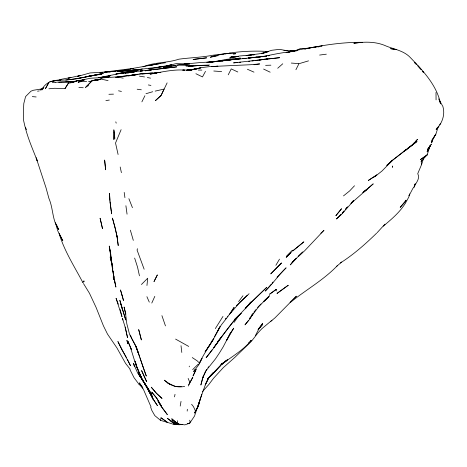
<?xml version="1.0" encoding="UTF-8"?>
<svg xmlns="http://www.w3.org/2000/svg" width="467" height="467" viewBox="0 0 467 467"><rect width="100%" height="100%" fill="white"/><g stroke="black" fill="none" stroke-linecap="round" stroke-linejoin="round"><path stroke-width="0.7" d="M113.849 129.633L113.913 139.61L114.1 131.898M409.647 194.038L409.004 195.784L412.951 188.265L413.99 187.232C415.77 182.79 420.463 178.838 417.749 173.625L421.584 164.559L421.164 161.366L421.923 160.134M187.179 411.094L187.349 409.273M146.953 285.495L147.7 278.215L141.437 284.508M177.413 420.726L177.413 423.639L171.733 418.765L177.945 423.954L178.575 424.071L178.925 424.772L182.358 424.398M188.329 385.987L189.544 383.535L189.701 382.105L188.143 378.398M432.302 139.656L431.636 142.99L432.366 139.732M180.209 406.062L181.033 401.392M167.519 422.407L160.52 420.347L161.027 417.813L167.519 422.407L173.864 424.404L177.985 424.094M174.5 396.88L175.02 394.323M427.182 151.781L430.341 145.406L427.182 151.781L427.714 149.154L431.257 144.321L427.714 149.154M430.183 145.646L427.13 154.898L421.164 161.366M199.724 401.334L197.372 408.065L199.899 399.91L198.557 405.601L194.546 413.091L197.868 406.792L201.785 394.463L194.511 416.074L189.713 423.207L184.798 424.871L177.945 423.954L171.891 419.886L178.575 424.071M409.676 194.074L408.748 197.167L405.198 203.542M189.193 366.805L189.415 366.116M421.584 164.559L423.546 158.471M201.376 395.782L205.766 383.67L208.27 378.503L209 377.33L205.235 384.931L208.27 378.503L213.034 372.853L207.897 378.684M438.507 126.049L435.88 134.105L432.033 140.17L435.88 134.105M413.99 187.232L415.251 183.899M82.805 282.453L83.943 280.982L82.805 282.453C74.381 266.435 64.335 250.995 59.111 233.535L62.8 240.768L57.669 230.657L55.567 222.666M276.254 290.982L276.266 289.312M414.299 185.872L415.122 183.881M205.387 371.493L202.614 378.042L200.863 385.047L203.127 376.77L202.614 378.042L206.256 370.384L215.439 358.93L219.449 352.941L223.203 346.835L230.412 332.994L226.542 340.548L233.716 328.184L230.377 333.193M137.584 248.701L137.041 249.973L144.145 269.231M121.116 129.668L115.53 143.013L118.098 154.501M151.793 303.048L154.816 296.352M392.432 166.106L392.549 167.309L392.467 166.118M167.122 82.881L161.045 95.472L155.359 100.703L161.08 95.496L164.104 89.063L155.161 91.118M141.886 101.853L144.91 95.753M198.878 364.645L202.036 358.271L199.304 363.338C205.293 350.571 214.201 339.55 219.98 326.655L217.64 331.115L221.294 324.968L227.995 316.457M295.915 69.735L298.933 63.722L308.524 60.862M228.229 74.831L231.247 68.906L237.82 72M219.28 327.84L214.551 336.602M431.829 141.577L435.075 135.243M189.544 383.535L192.818 377.213L188.691 384.65M255.396 335.575L258.7 329.264L262.699 323.275L258.385 329.072M194.692 369.695L193.682 371.598L198.773 364.75M195.177 411.871L197.868 406.792M437.544 127.205L436.102 129.703C441.986 123.533 445.465 114.841 442.839 106.353L438.577 98.858M149.224 390.651L149.37 392.163M205.492 71.352L202.48 76.915L195.907 73.722M275.869 265.303L279.5 259.144M215.345 328.587L222.963 316.428M48.912 88.788L54.452 88.281L65.047 88.549L68.661 82.776L62.053 82.28M249.588 318.611L250.335 317.391M251.456 315.558L252.203 314.332M230.342 313.456L234.125 307.362L229.262 314.466M65.047 88.549L68.661 82.776M209.187 345.901L213.81 338.686L205.101 351.855L209.987 344.763M238.958 315.248C226.524 328.108 217.657 344.004 206.128 357.669L212.059 349.906M234.101 322.358L238.252 316.433M205.76 370.961L206.875 369.368M207.99 367.768L208.737 366.706M238.631 301.594L242.974 295.757M217.231 342.941L213.781 347.582L221.475 337.057L217.739 341.669L235.736 318.593L250.382 303.305L245.175 308.22M404.953 203.898C399.291 212.759 391.229 219.478 383.273 226.168M271.152 284.38L265.227 291.104C272.722 283.813 278.601 275.081 286.108 267.83L277.019 277.194M272.051 283.236L272.95 282.091M253.85 312.242L255.904 309.627M248.467 320.444L244.994 324.857L249.541 319.428L253.248 313.304L250.043 318.155L258.8 306.51L269.523 295.745L263.546 301.618L268.683 296.872L264.252 300.824M211.16 341.943L212.012 340.881M85.496 87.44L91.987 80.884L97.235 79.227L90.061 81.515L88.514 81.527M347.466 206.963L345.306 209.531L347.442 206.986M384.942 224.172L377.12 232.694M211.107 374.983L207.418 379.227M294.479 260.008L290.246 264.9L296.382 258.362L291.998 262.617L302.82 251.97L298.471 256.307L304.612 250.814L323.975 230.313L320.835 233.226M340.023 215.655L340.904 214.639L336.403 218.976L341.225 214.697L352.141 202.433L350.962 203.495L373.238 183.846L363.811 191.879M257.965 329.725L262.454 324.658L258.712 328.809M248.438 343.07L251.299 340.42C242.887 350.448 231.434 356.986 221.037 364.686L224.213 362.304L221.825 364.225L207.932 378.702L210.366 376.151L208.276 378.048M414.188 142.902L411.806 145.441L392.502 160.292L382.012 170.998L374.522 176.923L376.122 175.469M415.618 141.384L417.521 139.353L411.806 145.441L417.025 141.495L407.703 148.325M354.511 185.755L349.666 190.904L343.473 195.912M220.406 365.661L211.621 375.217L207.973 378.463L222.782 363.151L221.358 364.657M352.118 202.053L353.537 200.571L351.184 203.046M85.735 87.358L91.987 80.884L90.061 81.515M225.217 319.019L226.18 318.027M227.627 316.538L239.104 303.311L247.288 295.267M257.609 307.473L260.96 304.023M286.598 256.044L292.36 250.207M291.536 251.97L286.183 257.358L290.515 253.015M202.52 391.544L208.854 384.475L213.512 378.299L223.319 367.605L234.977 357.267L251.427 341.289L258.187 332.627L261.713 328.832L271.969 320.263M43.7 88.146L41.756 90.067C44.68 83.196 51.522 80.266 58.556 80.155C73.768 80.394 88.508 76.168 103.33 73.377L76.535 78.713L65.765 80.102M236.308 305.774L249.086 293.714M192.643 369.631L198.358 364.038M337.548 265.478C323.538 280.147 305.657 289.954 290.1 302.639L296.393 296.177L275.081 317.758L270.761 321.378M406.127 149.551L392.63 160.193L387.079 165.481L391.574 161.214L386.67 165.382M245.642 307.782L266.809 287.316L248 305.371M250.499 341.161L251.299 340.42M376.63 233.161C365.387 244.078 353.671 254.503 340.425 262.939M392.63 160.193L391.153 161.553L392.362 160.438M277.707 68.264L282.763 63.775M336.339 266.587L341.698 262.016M226.536 360.425L223.331 363.11L227.47 359.73L226.437 360.512M363.77 191.919L367.15 189.164M362.853 192.661L366.186 189.964L362.952 192.41M406.757 149.458L412.98 144.466L403.973 151.232L406.757 149.458L405.368 150.333M220.897 364.709L225.398 361.289M276.09 289.412L269.541 294.257L276.195 289.482M221.346 364.476L225.152 361.756M43.904 87.311L40.016 90.055L41.884 89.226M80.522 81.725L83.838 79.641L78.217 82.186L80.522 81.725L83.838 79.641L90.172 78.269L105.396 77.335L100.131 77.429M439.494 124.438L440.498 123.889M58.48 80.517L61.743 79.186L70.943 77.493L68.205 78.258M58.789 80.674L61.364 79.443L58.054 80.593M142.995 66.869C154.384 62.035 167.174 63.162 178.814 59.198C190.028 57.657 201.37 57.453 212.52 55.281L225.31 53.711M293.486 51.516L300.357 48.586L305.255 48.796M68.264 83.231L72.35 82.542L76.699 80.785L84.434 79.828L78.217 82.186M77.633 76.407L90.113 72.922L106.161 72.006L104.801 72.14M77.849 76.395L80.528 75.35L68.106 78.246M72.35 82.542L77.335 80.884L69.53 81.999L73.156 81.707M86.634 86.267L88.631 85.665M149.819 65.578L152.254 64.849L151.115 65.164M59.309 80.511L60.617 80.126L58.62 80.534M145.978 93.709L152.727 91.725M99.973 79.466L97.171 80.213L103.125 77.843L118.875 76.775L136.475 74.685L128.653 75.835M266.394 52.397L261.602 53.612L271.66 50.284L279.511 49.344L287.363 50.769L283.942 50.465M221.854 61.025L225.234 60.208L221.673 60.879M267.819 51.971L258.934 53.851L246.115 55.497L251.666 54.978M101.397 78.993L95.14 80.371L99.926 79.53M55.439 82.35C62.298 81.591 69.128 81.497 76.086 81.398M100.399 77.732L110.218 75.829L101.065 77.487L109.202 76.535L100.819 77.417M134.117 70.505L130.935 71.159L142.336 68.953M187.419 423.68L189.713 423.207L190.069 421.87L189.719 420.212M85.303 77.014L101.929 74.09L93.75 75.292M171.617 64.907L166.042 66.028L176.147 63.629L189.538 63.997L183.905 64.119L200.944 62.496L213.08 61.854L206.887 62.344L240.482 58.76L235.444 59.151L238.275 58.924M171.646 64.884L158.529 67.155L162.592 66.705M264.147 56.361L254.988 57.447C266.593 56.437 277.807 52.899 289.429 51.977L286.102 52.573L305.657 48.445L313.853 47.237L304.717 48.994C323.736 45.013 342.936 42.123 362.421 42.31L353.863 43.233C363.945 41.738 374.476 41.44 384.143 45.176C392.91 49.21 403.383 50.15 410.3 57.523C423.16 70.931 436.651 85.017 440.638 103.861L439.289 100.732M98.455 77.72L120.708 73.36L136.417 71.422L127.491 72.975L136.195 71.41L142.336 70.856M125.337 73.085L129.47 72.292L124.677 73.08M222.058 54.458L223.156 54.242M214.219 56.478L210.243 57.231C218.562 54.843 227.061 52.514 235.788 53.728L233.226 53.933L235.146 53.793M75.8 78.824L83.015 77.469M109.325 100.066L105.898 100.574M238.03 58.521L240.406 58.095L226.326 59.338L218.247 61.031L207.868 62.38M151.454 65.1L160.146 63.553L132.575 68.451L103.931 72.14M238.088 56.443L229.717 57.926L239.699 55.982L254.445 54.721L253.056 54.849M117.41 71.235L130.836 69.244M321.372 46.011L322.113 45.883L315.056 47.021M267.982 55.853L269.36 55.62M92.717 75.543L86.161 76.641L94.801 75.21M225.263 53.898L230.178 53.08M99.92 77.785L101.304 77.551M213.127 61.889L232.134 59.566L225.754 60.465M121.945 73.529L123.311 73.301M288.688 52.1L296.959 50.751M208.988 62.397L231.398 59.677M121.975 73.529L123.411 73.296M124.841 73.068L131.157 72.245M42.135 88.858L33.32 90.265L30.945 91.199L25.58 96.581L23.794 103.569L23.35 112.932L23.613 120.579L24.955 126.475L26.514 129.68M81.9 81.369L86.664 81.486M187.069 70.219L195.241 68.97M122.173 70.733L126.026 70.155L105.565 72.157L110.539 71.801L109.225 71.889M159.416 63.658L165.505 62.759M138.109 74.23L130.217 75.415L144.472 73.337L139.499 74.031M127.929 75.928L136.475 74.685M145.85 70.733L147.105 70.552M151.215 73.231L141.851 73.949L160.765 72.414L156.322 72.671M253.995 64.726L259.687 63.926L250.662 64.715L209.946 66.588L201.867 67.557L193.338 69.466L200.839 67.832L194.161 69.169L198.376 68.626M229.49 53.092C239.898 51.516 250.452 50.961 260.965 51.177L268.718 51.481L265.554 51.744L268.718 51.481M148.769 68.871L149.586 68.76M186.397 70.19L198.387 68.614M251.923 60.984L254.054 60.687M255.472 60.494L262.997 59.554L233.541 62.887L237.831 62.473M157.286 67.715L148.95 68.847M152.896 69.781L176.812 66.839L140.094 71.072L142.622 70.838M130.258 68.772L133.305 68.357L132.575 68.451M148.985 70.284L151.553 69.939L148.704 70.313M146.568 70.593L145.144 70.78L147.064 70.529M319.621 55.065L326.334 54.184M222.28 60.932L224.335 60.663M175.79 65.345L163.217 67.674L179.188 64.691L187.028 64.966L177.127 65.176M250.043 57.931L249.045 58.06L257.224 57.05L248.158 57.937L260.574 56.939M188.131 70.319L192.281 69.816L186.876 70.272M314.927 47.126L312.586 47.406L316.247 47.103M118.145 76.88L127.316 75.771M218.171 55.678L211.282 56.46L216.314 55.958M102.641 72.292L100.008 72.583L102.763 72.338M83.937 79.968L76.699 80.785L84.183 79.945M163.946 66.559L165.3 66.407M248.672 61.375L249.892 61.247M37.494 91.153L39.164 90.972M224.341 60.447L255.665 57.371M135.862 69.863L119.523 71.451L135.804 69.822M156.334 73.296L150.006 73.996C161.494 72.222 172.901 69.25 184.634 70.12L182.725 70.103L191.768 69.91L186.94 70.284M113.808 71.579L114.508 71.539L112.529 71.667L115.898 71.369M117.293 71.229L122.477 70.704M128.156 70.599L135.377 69.869M78.882 87.481L83.225 87.732M239.262 62.333L240.692 62.193M184.681 386.367C177.332 388.135 169.597 385.491 164.361 380.185L168.132 382.958M262.658 56.74L264.053 56.606M156.387 73.272L150.339 73.844L156.387 73.331M165.26 66.361L135.716 69.834L139.265 69.525M153.894 73.08L157.367 72.776M159.387 72.601L160.765 72.478M242.624 58.585L246.191 58.293M194.92 69.005L195.971 68.918M144.274 73.599L152.557 72.922M113.475 94.141L108.916 94.287M132.505 72.157L134.595 71.994M118.069 77.201L116.692 77.306L118.706 77.224M238.065 56.367L230.896 56.881L232.963 56.805M136.492 69.805L139.242 69.612M317.659 46.951L319.025 46.858M252.624 57.593L256.401 57.342M212.036 66.547L217.896 66.215L211.93 66.559M115.361 77.288L118.093 77.143M293.352 50.856L290.544 50.991L296.983 50.308M201.172 65.374L193.852 65.952L185.907 65.9L193.18 65.929L188.207 66.349L200.728 65.362L208.696 65.368L201.172 65.374L209.543 65.012M52.251 82.496L55.275 82.355M58.649 82.379L61.72 82.262M234.346 56.752L237.796 56.624L231.801 56.408L235.888 56.729M265.618 65.345L270.878 65.187M181.324 386.442L175.475 386.495L167.892 383.08L170.286 384.539L169.212 383.746M284.362 50.611L286.335 50.599L284.315 50.605M177.799 423.832L173.455 423.82L177.781 423.919M198.294 70.068L201.867 70.085M293.299 50.74L284.17 50.436M65.987 81.585L70.966 81.842M213.787 71.013L221.656 71.591M291.28 63.063L298.67 63.611M32.316 96.611L36.146 96.967M137.187 89.226L141.314 89.792M144.519 76.938L139.44 76.156M175.137 423.055L172.697 422.536L170.257 420.452L173.251 422.804L167.396 418.309L173.064 422.705L179.655 424.666L172.697 422.536L178.925 424.772M148.343 84.959L150.923 85.42M147.35 77.522L150.537 78.152M117.958 77.108L123.2 78.141M118.519 90.802L121.426 91.427M101.765 79.238L108.052 80.61M83.756 281.467L84.212 281.583M247.411 69.256L253.99 72.146M263.586 69.063L270.159 72.192M175.58 339.095L188.721 346.432M192.252 357.576L197.337 360.95L198.802 362.485M161.027 417.813L166.993 422.063M160.52 420.347L154.781 415.595L151.798 410.347L150.713 407.3M416.459 64.44L414.486 62.479L415.969 63.967M417.942 65.911L421.222 69.554M138.997 384.271L142.949 388.188M417.947 65.958L420.755 69.087M130.147 369.181L125.576 363.414L116.925 347.909L107.492 334.068L103.411 325.797L96.097 307.444L89.454 293.241L83.447 283.492M422.518 71.27L423.394 72.362L422.53 71.229M191.593 404.259L193.431 406.588L195.194 410.382M142.441 379.478L143.614 381.218L137.672 373.098L133.474 363.414L134.747 366.478M138.903 384.16L134.087 377.762L129.954 369.601M142.301 386.822L139.318 382.847L143.649 389.875L151.016 406.897M143.614 381.218L139.137 374.96L144.233 382.823L141.939 378.86M141.653 378.317L138.512 373.67L147.607 388.235M143.527 381.3L142.382 379.49L142.744 380.12M144.291 382.502L151.868 394.668L141.834 379.198L136.463 365.754M144.005 382.245L142.779 380.191L152.621 396.921L148.436 389.373M152.691 398.45L157.426 405.613L152.797 398.549L144.595 383.5L148.71 390.365L153.129 399.256L148.518 390.651M140.555 376.478L141.279 377.727M126.335 357.43L121.829 349.695L117.882 341.505L130.456 365.626L128.413 361.324M135.646 345.516L131.665 338.341L130.427 335.061M127.526 359.619L128.121 360.711M147.251 387.131L148.138 388.813M141.734 378.223L138.541 372.152L141.81 378.346M142.464 379.583L143.118 380.827M138.541 372.152L141.781 378.305M140.806 376.291L136.714 366.665M56.431 224.569L58.743 229.641C52.117 220.442 53.361 208.533 48.942 198.493L46.011 187.775L36.181 157.817L37.267 160.905C33.017 149.825 28.067 138.88 25.23 127.345M135.979 346.111L136.218 346.642M146.907 296.691L149.288 302.131M131.39 349.485L127.859 341.103L131.408 349.532M138.039 370.313L135.839 364.768L130.211 346.648M128.88 198.679L132.441 207.681M118.291 304.163L116.067 298.302L122.004 316.749L120.153 309.44M148.897 390.891L149.277 391.947M142.978 366.776L146.294 376.063L135.821 346.059L138.763 354.085L135.471 345.743L129.563 334.349L126.826 323.824L125.646 314.326L124.082 307L125.903 314.215M138.804 329.93L141.384 339.964L138.635 329.433M161.921 315.645L165.464 325.902M136.446 347.314L139.651 356.712M115.787 121.858L116.213 123.148M139.96 357.623L142.937 366.671M122.202 309.055L119.844 300.299L125.711 320L123.737 313.415M134.648 258.07L137.555 267.171L139.446 275.816M122.12 295.319L123.492 300.503L120.492 289.931L122.658 297.065M122.938 319.988L122.401 318.243L125.401 327.922L127.538 337.647L125.133 327.046M123.539 312.756L120.293 301.997M133.317 240.382L130.357 230.167M136.066 364.429L135.08 361.108L136.51 365.97M111.572 262.396L110.539 255.63L111.817 263.318L110.183 256.973L111.841 264.013L109.243 246.033L110.405 252.571M136.002 363.98L136.533 365.994M111.981 264.007L112.302 265.379M114.479 280.79L115.904 287.094L112.699 270.697L111.403 260.814M120.188 167.017L121.402 172.656M109.436 247.078L110.772 254.235L112.699 270.697M112.541 267.13L112.78 268.537M111.455 212.736L111.636 213.804L109.943 201.382L109.506 193.391L109.955 200.419M111.391 261.327L111.841 264.013M124.199 192.404L124.922 197.629M127.059 214.178L125.903 205.725M113.995 276.032L114.187 277.462M114.38 278.892L114.864 282.465M111.257 211.271L110.078 201.709M112.477 267.13L112.745 269.243M113.008 271.35L113.545 275.577L113.353 273.539M181.015 345.708L181.803 352.457M113.983 130.34L114.87 138.536M113.102 270.831L113.224 272.185M436.003 92.478L436.067 99.88M405.998 200.22L405.222 201.907L400.184 207.401L405.998 200.22M196.117 369.403L193.093 375.836L196.117 369.403M157.297 275.016L154.028 281.531L157.297 275.016M48.515 83.103L45.387 88.701L48.819 82.671L48.515 83.103M427.13 154.898L420.504 159.568L427.13 154.898M341.47 208.807L335.936 215.614L341.47 208.807M246.144 307.689L245.245 308.786L250.855 302.015L246.144 307.689M343.992 211.066L342.229 213.11L343.951 211.131M281.473 263.032L270.819 273.825L281.473 263.032M241.176 313.246L234.527 319.545L241.176 313.246M303.795 241.906L292.681 250.989L303.795 241.906M288.209 285.279L277.083 293.387L288.209 285.279M226.308 360.752L224.358 362.071L226.308 360.752M376.816 174.95L368.358 180.437L376.816 174.95M132.756 70.826L115.857 74.002L141.232 69.402L132.756 70.826M57.815 80.277L49.841 81.737L58.41 80.178L57.815 80.277M266.61 56.087L265.233 56.32L266.616 56.093M206.537 57.85L193.18 59.432L206.537 57.85M260.23 59.805L259.302 59.945L267.527 58.86L260.23 59.805M108.385 77.178L107.474 77.306L108.385 77.178M279.517 57.698L266.727 59.105L279.517 57.698M396.617 49.625L390.675 48.685L396.617 49.625M161.967 398.374L156.392 393.278L151.279 387.196L156.527 393.372L161.967 398.374M156.789 398.24L151.722 392.07L156.474 397.902L161.226 405.759L156.789 398.24M166.567 413.54L161.43 406.78L157.998 401.135L161.886 407.271L167.344 414.638L166.567 413.54M146.62 381.603L141.641 370.675L146.62 381.603M134.706 366.437L134.023 365.165L134.677 366.449M127.433 342.107L126.884 340.355L127.952 343.811L127.433 342.107M114.812 226.962L112.448 218.101L115.413 228.731L116.995 236.32L114.812 226.962M100.533 219.951L100.084 218.247L102.489 228.626L100.533 219.951M117.176 237.318L116.913 235.701L118.233 245.595L117.176 237.318M113.586 279.424L113.265 276.954L113.586 279.424M104.795 161.594L104.626 160.018L105.624 169.76L104.795 161.594"/></g></svg>
